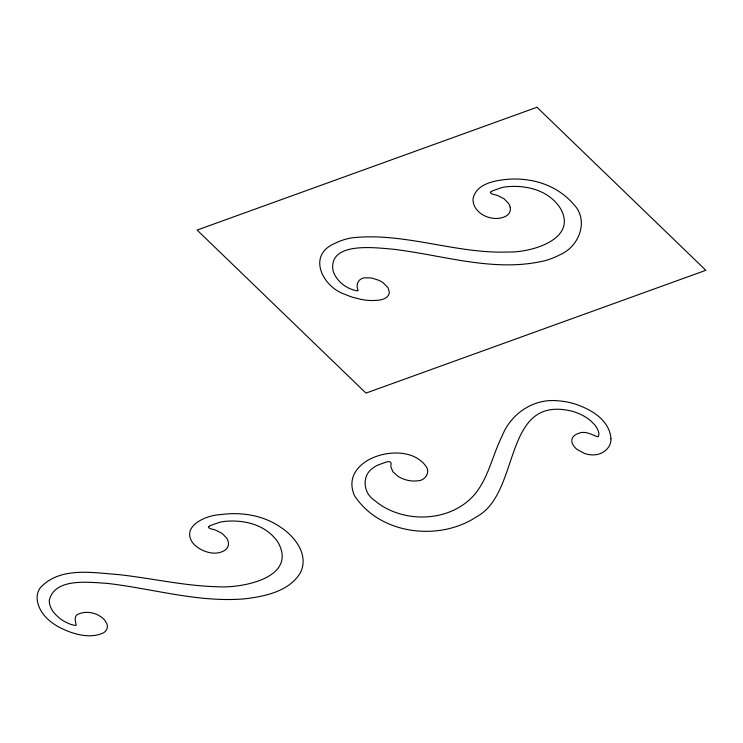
<?xml version="1.0" encoding="UTF-8"?>
<svg xmlns="http://www.w3.org/2000/svg" width="743" height="743" viewBox="0 0 743 743"><rect width="100%" height="100%" fill="white"/><g stroke="black" fill="none" stroke-linecap="round" stroke-linejoin="round"><path stroke-width="1.11" d="M491.197 191.62L490.324 192.548L491.244 193.524A4.012 2.48 16.1 0 0 492.395 194.072L494.336 194.582A20.182 12.51 16.1 0 1 497.587 195.502L504.116 198.799L508.546 203.415A20.228 12.538 16.1 0 1 510.19 207.195M209.257 526.258L208.384 527.186L209.303 528.162A4.012 2.48 16.1 0 0 210.455 528.71L212.396 529.22A20.182 12.51 16.1 0 1 215.646 530.14L222.176 533.437L226.606 538.053A20.228 12.538 16.1 0 1 228.25 541.833A18.984 11.767 16.1 0 1 225.018 550.201C216.482 555.708 205.198 552.764 197.434 547.247A21.937 13.597 16.1 0 1 192.251 542.186C181.376 525.487 207.121 515.029 220.365 514.63C241.076 511.713 263.226 515.14 280.64 527.251C295.092 536.539 309.283 555.281 300.339 572.853C289.046 591.484 265.223 596.285 245.19 598.784C198.427 602.917 152.937 588.567 106.862 583.348C89.225 582.391 54.388 577.385 49.27 600.558A34.642 21.473 16.1 0 0 50.635 607.124A34.187 21.194 16.1 0 0 55.549 614.526L59.431 618.102A29.999 18.594 16.1 0 0 71.263 624.538L75.238 625.457A1.969 1.217 16.1 0 0 75.758 625.365A2.183 1.356 16.1 0 0 76.241 625.114C75.377 621.176 73.167 614.795 79.938 613.532A18.835 11.674 16.1 0 1 85.371 612.399L87.349 612.353A15.928 9.873 16.1 0 1 98.42 615.232L101.243 616.987A18.547 11.489 16.1 0 1 104.689 620.136L106.834 623.618L107.363 625.903A17.414 10.792 16.1 0 1 106.323 630.11A16.773 10.393 16.1 0 1 103.453 632.822C93.135 637.782 80.894 635.794 70.464 632.163A57.035 35.348 16.1 0 1 62.941 629.052C50.626 623.498 38.469 613.263 37.15 598.988A44.961 27.862 16.1 0 1 40.029 588.066C59.542 566.38 92.587 572.695 118.518 574.599C151.507 578.203 184.069 585.921 217.337 586.738C241.884 588.428 297.441 577.933 278.226 542.669A49.066 30.407 16.1 0 0 273.935 537.161C261.722 523.666 242.274 519.729 224.804 521.382A40.995 25.411 16.1 0 0 219.389 522.385L211.495 525.143A34.447 21.352 16.1 0 0 209.247 526.248M491.188 191.61A34.447 21.352 16.1 0 1 493.445 190.505L501.33 187.738A40.995 25.411 16.1 0 1 506.745 186.744C524.214 185.091 543.662 189.028 555.875 202.514A49.066 30.407 16.1 0 1 560.166 208.031C578.621 239.079 531.254 252.629 508.416 252.007C455.608 254.087 404.322 231.872 351.541 237.871A70.557 43.735 16.1 0 0 334.749 243.453C306.357 255.471 323.121 287.309 344.993 294.339A47.013 29.144 16.1 0 0 352.786 297.293L361.107 299.401A42.704 26.469 16.1 0 0 372.392 300.525C377.881 300.358 384.79 300.358 388.329 295.435A17.358 10.764 16.1 0 0 389.304 292.398L388.208 287.95L383.119 282.73A19.624 12.167 16.1 0 0 379.014 280.362L372.113 278.161A15.036 9.325 16.1 0 0 367.293 277.854C358.915 276.87 355.052 284.328 358.182 290.467A2.183 1.356 16.1 0 1 357.699 290.717A1.969 1.217 16.1 0 1 357.179 290.819C348.402 289.408 340.099 283.835 335.492 276.229A44.032 27.287 16.1 0 1 332.975 270.489C328.443 241.317 375.28 247.772 392.471 249.156C443.107 254.96 494.392 273.015 545.381 260.579A92.782 57.499 16.1 0 0 559.498 254.96C579.178 247.02 589.756 219.891 573.067 203.712A59.152 36.667 16.1 0 0 560.881 192.79C545.854 182.184 527.028 178.041 508.834 179.202C495.525 180.326 476.022 183.289 472.985 199.022C472.743 214.718 494.578 223.346 506.93 215.544A18.984 11.767 16.1 0 0 510.172 207.186M610.922 438.704C611.508 446.803 604.263 453.295 596.75 454.567A16.773 10.393 16.1 0 1 591.363 454.846A17.414 10.792 16.1 0 1 584.546 453.481L577.07 449.441A18.547 11.489 16.1 0 1 573.893 446.199L572.528 443.915A15.928 9.873 16.1 0 1 573.215 436.782L574.2 435.76A18.835 11.674 16.1 0 1 578.388 433.42C585.159 430.401 591.465 434.664 597.521 436.745A2.183 1.356 16.1 0 0 598.115 436.615A1.969 1.217 16.1 0 0 598.496 436.382L598.942 433.866A29.999 18.594 16.1 0 0 594.623 424.708L590.991 421.049A34.187 21.194 16.1 0 0 582.066 415.096A34.642 21.473 16.1 0 0 572.779 411.39C501.841 393.484 521.623 492.498 476.7 516.71C439.159 541.74 379.719 534.616 354.457 495.581C339.207 460.679 396.233 441.909 419.693 460.001A21.937 13.597 16.1 0 1 424.968 465.025C431.46 471.591 425.293 481.241 416.851 480.86A18.984 11.767 16.1 0 1 402.78 478.761A20.228 12.538 16.1 0 1 397.83 476.189L392.88 471.749L390.892 466.818A20.182 12.51 16.1 0 1 390.985 464.691L391.106 463.437A4.012 2.48 16.1 0 0 390.799 462.583L389.75 461.654L387.948 461.691A34.447 21.352 16.1 0 0 385.255 462.36L377.49 465.248A40.995 25.411 16.1 0 0 373.515 467.644C361.219 475.362 363.048 493.371 374.927 500.661A49.066 30.407 16.1 0 0 381.28 505.426C409.997 523.871 453.193 520.564 475.436 493.482C488.801 476.653 492.665 454.865 502.129 435.983C510.878 413.582 533.827 398.081 558.169 400.839A44.961 27.862 16.1 0 1 575.946 404.294C589.57 409.087 604.43 417.102 609.511 431.544A57.035 35.348 16.1 0 1 610.774 436.921L610.922 438.704M536.985 107.261L197.109 230.07L365.974 393.112L705.85 270.294L536.985 107.261"/></g></svg>
